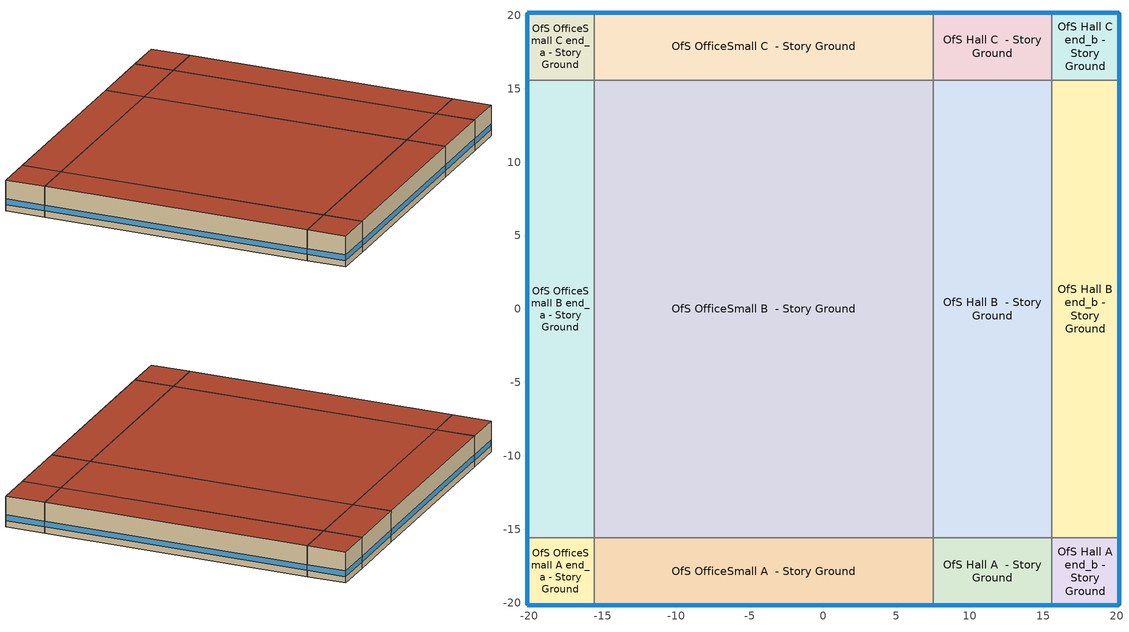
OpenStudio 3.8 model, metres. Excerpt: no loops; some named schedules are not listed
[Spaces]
OfS OfficeSmall A end_a - Story Ground
 floor ground (Foundation F 126 Perim 914 Area 209): -20.16,-20.16 -20.16,-15.59 -15.59,-15.59 -15.59,-20.16 z0
 wall outside: -20.16,-15.59 -20.16,-20.16 -15.59,-20.16 z0:3.66
 wall to OfS OfficeSmall B end_a - Story Ground: -15.59,-15.59 -20.16,-15.59 z0:3.66
 wall to OfS OfficeSmall A  - Story Ground: -15.59,-20.16 -15.59,-15.59 z0:3.66
 window (Window U-1.01 SHGC 0.58): -20.16,-15.61 -20.16,-20.14 / -20.14,-20.16 -15.61,-20.16 z0.76:1.43
 roof outside: -15.59,-20.16 -15.59,-15.59 -20.16,-15.59 -20.16,-20.16 z3.66
OfS OfficeSmall B end_a - Story Ground
 floor ground (Foundation F 126 Perim 3118 Area 14254): -20.16,-15.59 -20.16,15.59 -15.59,15.59 -15.59,-15.59 z0
 wall outside: -20.16,15.59 -20.16,-15.59 z0:3.66
 wall to OfS OfficeSmall C end_a - Story Ground: -15.59,15.59 -20.16,15.59 z0:3.66
 wall to OfS OfficeSmall B  - Story Ground: -15.59,-15.59 -15.59,15.59 z0:3.66
 window (Window U-1.01 SHGC 0.58): -20.16,15.56 -20.16,-15.56 z0.76:1.42
 roof outside: -15.59,-15.59 -15.59,15.59 -20.16,15.59 -20.16,-15.59 z3.66
OfS OfficeSmall C end_a - Story Ground
 floor ground (Foundation F 126 Perim 914 Area 209): -20.16,15.59 -20.16,20.16 -15.59,20.16 -15.59,15.59 z0
 wall outside: -15.59,20.16 -20.16,20.16 -20.16,15.59 z0:3.66
 wall to OfS OfficeSmall C  - Story Ground: -15.59,15.59 -15.59,20.16 z0:3.66
 window (Window U-1.01 SHGC 0.58): -20.16,20.14 -20.16,15.61 / -15.61,20.16 -20.14,20.16 z0.76:1.43
 roof outside: -15.59,15.59 -15.59,20.16 -20.16,20.16 -20.16,15.59 z3.66
OfS OfficeSmall A  - Story Ground
 floor ground (Foundation F 126 Perim 2308 Area 10554): -15.59,-20.16 -15.59,-15.59 7.5,-15.59 7.5,-20.16 z0
 wall outside: -15.59,-20.16 7.5,-20.16 z0:3.66
 wall to OfS OfficeSmall B  - Story Ground: 7.5,-15.59 -15.59,-15.59 z0:3.66
 wall to OfS Hall A  - Story Ground: 7.5,-20.16 7.5,-15.59 z0:3.66
 window (Window U-1.01 SHGC 0.58): -15.56,-20.16 7.47,-20.16 z0.76:1.42
 roof outside: 7.5,-20.16 7.5,-15.59 -15.59,-15.59 -15.59,-20.16 z3.66
OfS OfficeSmall B  - Story Ground
 floor ground (Foundation F 126 Perim 0 Area 71971): -15.59,-15.59 -15.59,15.59 7.5,15.59 7.5,-15.59 z0
 wall to OfS OfficeSmall C  - Story Ground: 7.5,15.59 -15.59,15.59 z0:3.66
 wall to OfS Hall B  - Story Ground: 7.5,-15.59 7.5,15.59 z0:3.66
 roof outside: 7.5,-15.59 7.5,15.59 -15.59,15.59 -15.59,-15.59 z3.66
OfS OfficeSmall C  - Story Ground
 floor ground (Foundation F 126 Perim 2308 Area 10554): -15.59,15.59 -15.59,20.16 7.5,20.16 7.5,15.59 z0
 wall outside: 7.5,20.16 -15.59,20.16 z0:3.66
 wall to OfS Hall C  - Story Ground: 7.5,15.59 7.5,20.16 z0:3.66
 window (Window U-1.01 SHGC 0.58): 7.47,20.16 -15.56,20.16 z0.76:1.42
 roof outside: 7.5,15.59 7.5,20.16 -15.59,20.16 -15.59,15.59 z3.66
OfS Hall A  - Story Ground
 floor ground (Foundation F 126 Perim 809 Area 370): 7.5,-20.16 7.5,-15.59 15.59,-15.59 15.59,-20.16 z0
 wall outside: 7.5,-20.16 15.59,-20.16 z0:3.66
 wall to OfS Hall B  - Story Ground: 15.59,-15.59 7.5,-15.59 z0:3.66
 wall to OfS Hall A end_b - Story Ground: 15.59,-20.16 15.59,-15.59 z0:3.66
 window (Window U-1.01 SHGC 0.58): 7.52,-20.16 15.56,-20.16 z0.76:1.42
 roof outside: 15.59,-20.16 15.59,-15.59 7.5,-15.59 7.5,-20.16 z3.66
OfS Hall B  - Story Ground
 floor ground (Foundation F 126 Perim 0 Area 25231): 7.5,-15.59 7.5,15.59 15.59,15.59 15.59,-15.59 z0
 wall to OfS Hall C  - Story Ground: 15.59,15.59 7.5,15.59 z0:3.66
 wall to OfS Hall B end_b - Story Ground: 15.59,-15.59 15.59,15.59 z0:3.66
 roof outside: 15.59,-15.59 15.59,15.59 7.5,15.59 7.5,-15.59 z3.66
OfS Hall C  - Story Ground
 floor ground (Foundation F 126 Perim 809 Area 370): 7.5,15.59 7.5,20.16 15.59,20.16 15.59,15.59 z0
 wall outside: 15.59,20.16 7.5,20.16 z0:3.66
 wall to OfS Hall C end_b - Story Ground: 15.59,15.59 15.59,20.16 z0:3.66
 window (Window U-1.01 SHGC 0.58): 15.56,20.16 7.52,20.16 z0.76:1.42
 roof outside: 15.59,15.59 15.59,20.16 7.5,20.16 7.5,15.59 z3.66
OfS Hall A end_b - Story Ground
 floor ground (Foundation F 126 Perim 914 Area 209): 15.59,-20.16 15.59,-15.59 20.16,-15.59 20.16,-20.16 z0
 wall outside: 15.59,-20.16 20.16,-20.16 20.16,-15.59 z0:3.66
 wall to OfS Hall B end_b - Story Ground: 20.16,-15.59 15.59,-15.59 z0:3.66
 window (Window U-1.01 SHGC 0.58): 15.61,-20.16 20.14,-20.16 / 20.16,-20.14 20.16,-15.61 z0.76:1.43
 roof outside: 20.16,-20.16 20.16,-15.59 15.59,-15.59 15.59,-20.16 z3.66
OfS Hall B end_b - Story Ground
 floor ground (Foundation F 126 Perim 3118 Area 14254): 15.59,-15.59 15.59,15.59 20.16,15.59 20.16,-15.59 z0
 wall outside: 20.16,-15.59 20.16,15.59 z0:3.66
 wall to OfS Hall C end_b - Story Ground: 20.16,15.59 15.59,15.59 z0:3.66
 window (Window U-1.01 SHGC 0.58): 20.16,-15.56 20.16,15.56 z0.76:1.42
 roof outside: 20.16,-15.59 20.16,15.59 15.59,15.59 15.59,-15.59 z3.66
OfS Hall C end_b - Story Ground
 floor ground (Foundation F 126 Perim 914 Area 209): 15.59,15.59 15.59,20.16 20.16,20.16 20.16,15.59 z0
 wall outside: 20.16,15.59 20.16,20.16 15.59,20.16 z0:3.66
 window (Window U-1.01 SHGC 0.58): 20.14,20.16 15.61,20.16 / 20.16,15.61 20.16,20.14 z0.76:1.43
 roof outside: 20.16,15.59 20.16,20.16 15.59,20.16 15.59,15.59 z3.66
[Site]
Salinas Muni_CA_USA: Latitude {deg}=36.66; Longitude {deg}=-121.61; Time Zone {hr}=-8; Elevation {m}=24; Terrain=City
[Site:WaterMainsTemperature]
Calculation Method=Correlation; Annual Average Outdoor Air Temperature {C}=13.96; Maximum Difference In Monthly Average Outdoor Air Temperatures {deltaC}=5.76
[SizingPeriod:DesignDay] Barometric Pressure {Pa}=101037; Rain Indicator=No; Snow Indicator=No; Day of Month=21; Daylight Saving Time Indicator=No; Humidity Condition Type=Wetbulb; Dry-Bulb Temperature Range Modifier Type=DefaultMultipliers
Name | Maximum Dry-Bulb Temperature {C} | Daily Dry-Bulb Temperature Range {deltaC} | Wind Speed {m/s} | Wind Direction {deg} | Month | Day Type | Wetbulb or DewPoint at Maximum Dry-Bulb {C} | Solar Model Indicator | ASHRAE Clear Sky Optical Depth for Beam Irradiance | ASHRAE Clear Sky Optical Depth for Diffuse Irradiance | Sky Clearness
Salinas Muni Ann Clg .4% Condns DB=>MWB 1 | 28.2 | 8.6 | 4.4 | 310 | 8 | SummerDesignDay | 16.7 | ASHRAETau | 0.341 | 2.486
Salinas Muni Ann Clg .4% Condns WB=>MDB 1 | 25.4 | 8.6 | 4.4 | 310 | 8 | SummerDesignDay | 18.3 | ASHRAETau | 0.341 | 2.486
Salinas Muni Ann Htg 99.6% Condns DB 1 | 1 | 0 | 2.4 | 120 | 12 | WinterDesignDay | 1 | ASHRAEClearSky |  |  | 0
Salinas Muni August .4% Condns DB=>MCWB 1 | 28 | 8.6 | 4.4 | 310 | 8 | SummerDesignDay | 18.2 | ASHRAETau | 0.341 | 2.486
[ClimateZones]
Climate Zone Institution Name 1=CEC; Climate Zone Document Name 1=California Climate Zone Descriptions; Climate Zone Document Year 1=1995; Climate Zone Value 1=3
[Building]
ComStock DEER Pre-1975|OfS: North Axis {deg}=45; Default Construction Set=ComStock DEER Pre-1975 - OfS - CEC T24-CEC3; Default Schedule Set=Building Default Schedule Set; Standards Building Type=OfS
[Site:GroundTemperature:FCfactorMethod]
January Ground Temperature {C}=15.2; February Ground Temperature {C}=11.8; March Ground Temperature {C}=10.2; April Ground Temperature {C}=9.9; May Ground Temperature {C}=11.2; June Ground Temperature {C}=12.3; July Ground Temperature {C}=11.9; August Ground Temperature {C}=15; September Ground Temperature {C}=15.9; October Ground Temperature {C}=17; November Ground Temperature {C}=16.9; December Ground Temperature {C}=17.6
[Construction:FfactorGroundFloor] F-Factor {W/m-K}=1.26344
Name | Area {m2} | PerimeterExposed {m}
Foundation F 126 Perim 914 Area 209 | 20.9032 | 9.144
Foundation F 126 Perim 3118 Area 14254 | 142.542 | 31.1772
Foundation F 126 Perim 2308 Area 10554 | 105.542 | 23.0843
Foundation F 126 Perim 0 Area 71971 | 719.706 | 0
Foundation F 126 Perim 809 Area 370 | 37.0008 | 8.0929
Foundation F 126 Perim 0 Area 25231 | 252.315 | 0
[DefaultConstructionSet]
ComStock DEER Pre-1975 - OfS - CEC T24-CEC3: Default Exterior Surface Constructions=Default Surface Constructions 1; Default Interior Surface Constructions=Default Surface Constructions 2; Default Ground Contact Surface Constructions=Default Surface Constructions 3; Default Exterior SubSurface Constructions=Default Sub Surface Constructions 1; Default Interior SubSurface Constructions=Default Sub Surface Constructions 2; Interior Partition Construction=Typical Interior Partition
[DefaultSurfaceConstructions]
Name | Floor Construction | Wall Construction | Roof Ceiling Construction
Default Surface Constructions 1 | DEER Uncarpeted 6in Slab Floor | DEER Insulated Wood Framed Exterior Wall R-8.03 | DEER Wood Framed Roof R-14.18
Default Surface Constructions 2 | DEER Carpeted 4in Slab Floor | Typical Interior Wall | DEER Carpeted 4in Slab Floor
Default Surface Constructions 3 | DEER Carpeted 6in Slab Floor | Typical Uninsulated Basement Mass Wall
[Construction]
DEER Uncarpeted 6in Slab Floor: Typical Insulation R-6.53, 6 in. Normalweight Concrete Floor
DEER Insulated Wood Framed Exterior Wall R-8.03: 25mm Stucco, 5/8 in. Gypsum Board, Typical Insulation R-6.53, 5/8 in. Gypsum Board
DEER Wood Framed Roof R-14.18: Roof Membrane, Typical Insulation R-13.68, Metal Roof Surface
DEER Carpeted 4in Slab Floor: Typical Insulation, 4 in. Normalweight Concrete Floor, Typical Carpet Pad
Typical Interior Wall: G01 13mm gypsum board, G01 13mm gypsum board
DEER Carpeted 6in Slab Floor: 6 in. Normalweight Concrete Floor, Typical Carpet Pad
Typical Uninsulated Basement Mass Wall: 8 in. Concrete Block Basement Wall
DEER Metal Framed Window U-1.23 SHGC 0.82: Simple Glazing U-1.23 SHGC 0.82
DEER Metal Framed Window U-1.23 SHGC 0.82 1: Simple Glazing U-1.23 SHGC 0.82 1
Typical Uninsulated Swinging Door: Typical Insulation
U 0.98 SHGC 0.68 Sgl Ref-B-H Clr 6mm: REF B CLEAR HI 6MM
Typical Insulated Metal Door: F08 Metal surface, Typical Insulation
DEER Skylight U-1.31 SHGC 0.61: Simple Glazing U-1.23 SHGC 0.61
Typical Interior Window: Clear 3mm
Typical Interior Door; Typical Interior Partition: G05 25mm wood
InteriorFurnishings 1: Std Wood 6inch 1
Window U-1.01 SHGC 0.58: Simple Glazing Single - No LowE - Tinted/Reflective - Aluminum
[Material:NoMass] Roughness=Smooth; Thermal Absorptance=0.9; Solar Absorptance=0.7
Name | Thermal Resistance {m2-K/W} | Visible Absorptance
Typical Insulation R-6.53 | 1.14944 | 0.7
Typical Insulation R-13.68 | 2.40869 | 0.7
Typical Insulation | 0.0282222 | 0.7
Typical Carpet Pad | 0.21648 | 0.8
[Material] Thermal Absorptance=0.9
Name | Roughness | Thickness {m} | Conductivity {W/m-K} | Density {kg/m3} | Specific Heat {J/kg-K} | Solar Absorptance | Visible Absorptance
6 in. Normalweight Concrete Floor | MediumRough | 0.1524 | 2.31 | 2322 | 832 | 0.7 | 0.7
25mm Stucco | Smooth | 0.0254 | 0.72 | 1856 | 840 | 0.7 | 0.7
5/8 in. Gypsum Board | MediumSmooth | 0.0159 | 0.16 | 800 | 1090 | 0.7 | 0.7
Roof Membrane | VeryRough | 0.0095 | 0.16 | 1121.29 | 1460 | 0.7 | 0.7
Metal Roof Surface; F08 Metal surface | Smooth | 0.0008 | 45.28 | 7824 | 500 | 0.7 | 0.7
4 in. Normalweight Concrete Floor | MediumRough | 0.1016 | 2.31 | 2322 | 832 | 0.7 | 0.7
G01 13mm gypsum board | Smooth | 0.0127 | 0.160031 | 800.001 | 1090.73 | 0.7 | 0.5
8 in. Concrete Block Basement Wall | MediumRough | 0.2032 | 1.326 | 1842 | 912 | 0.7 | 0.7
G05 25mm wood | MediumSmooth | 0.0254 | 0.15 | 608 | 1630 | 0.5 | 0.5
Std Wood 6inch 1 | MediumSmooth | 0.15 | 0.12 | 540 | 1210 | 0.7 | 0.7
[DefaultSubSurfaceConstructions]
Name | Fixed Window Construction | Operable Window Construction | Door Construction | Glass Door Construction | Overhead Door Construction | Skylight Construction | Tubular Daylight Dome Construction | Tubular Daylight Diffuser Construction
Default Sub Surface Constructions 1 | DEER Metal Framed Window U-1.23 SHGC 0.82 | DEER Metal Framed Window U-1.23 SHGC 0.82 1 | Typical Uninsulated Swinging Door | U 0.98 SHGC 0.68 Sgl Ref-B-H Clr 6mm | Typical Insulated Metal Door | DEER Skylight U-1.31 SHGC 0.61 | Typical Interior Window | Typical Interior Window
Default Sub Surface Constructions 2 | Typical Interior Window | Typical Interior Window | Typical Interior Door
[WindowMaterial:SimpleGlazingSystem]
Name | U-Factor {W/m2-K} | Solar Heat Gain Coefficient | Visible Transmittance
Simple Glazing U-1.23 SHGC 0.82; Simple Glazing U-1.23 SHGC 0.82 1 | 7 | 0.82 | 0.25
Simple Glazing U-1.23 SHGC 0.61 | 7 | 0.61 | 0.25
Simple Glazing Single - No LowE - Tinted/Reflective - Aluminum | 5.73505 | 0.579 | 0.455
[WindowMaterial:Glazing] Optical Data Type=SpectralAverage; Infrared Transmittance at Normal Incidence=0; Front Side Infrared Hemispherical Emissivity=0.84; Conductivity {W/m-K}=0.9; Dirt Correction Factor for Solar and Visible Transmittance=1; Solar Diffusing=No
Name | Thickness {m} | Solar Transmittance at Normal Incidence | Front Side Solar Reflectance at Normal Incidence | Back Side Solar Reflectance at Normal Incidence | Visible Transmittance at Normal Incidence | Front Side Visible Reflectance at Normal Incidence | Back Side Visible Reflectance at Normal Incidence | Back Side Infrared Hemispherical Emissivity
REF B CLEAR HI 6MM | 0.006 | 0.24 | 0.16 | 0.32 | 0.3 | 0.16 | 0.29 | 0.6
Clear 3mm | 0.003 | 0.837 | 0.075 | 0.075 | 0.898 | 0.081 | 0.081 | 0.84
[WindowMaterial:Blind]
Window Material Blind 1: Slat Width {m}=0.025; Slat Separation {m}=0.01875; Front Side Slat Beam Solar Reflectance=0.5; Back Side Slat Beam Solar Reflectance=0.5; Front Side Slat Diffuse Solar Reflectance=0.5; Back Side Slat Diffuse Solar Reflectance=0.5; Slat Beam Visible Transmittance=0
[SpaceType] Standards Building Type=OfS
Name | Default Schedule Set | Design Specification Outdoor Air Object | Standards Space Type
OfS Hall - ComStock DEER Pre-1975 | OfS Hall Schedule Set | OfS Hall Ventilation | Hall
OfS OfficeSmall - ComStock DEER Pre-1975 | OfS OfficeSmall Schedule Set | OfS OfficeSmall Ventilation | OfficeSmall
[BuildingStory]
Story Ground: Nominal Z Coordinate {m}=0; Nominal Floor to Floor Height {m}=3.6576
[Space] Building Story=Story Ground
Name | Space Type | Thermal Zone
OfS OfficeSmall A end_a - Story Ground | OfS OfficeSmall - ComStock DEER Pre-1975 | Zone OfS OfficeSmall A end_a - Story Ground
OfS OfficeSmall B end_a - Story Ground | OfS OfficeSmall - ComStock DEER Pre-1975 | Zone OfS OfficeSmall B end_a - Story Ground
OfS OfficeSmall C end_a - Story Ground | OfS OfficeSmall - ComStock DEER Pre-1975 | Zone OfS OfficeSmall C end_a - Story Ground
OfS OfficeSmall A  - Story Ground | OfS OfficeSmall - ComStock DEER Pre-1975 | Zone OfS OfficeSmall A  - Story Ground
OfS OfficeSmall B  - Story Ground | OfS OfficeSmall - ComStock DEER Pre-1975 | Zone OfS OfficeSmall B  - Story Ground
OfS OfficeSmall C  - Story Ground | OfS OfficeSmall - ComStock DEER Pre-1975 | Zone OfS OfficeSmall C  - Story Ground
OfS Hall A  - Story Ground | OfS Hall - ComStock DEER Pre-1975 | Zone OfS Hall A  - Story Ground
OfS Hall B  - Story Ground | OfS Hall - ComStock DEER Pre-1975 | Zone OfS Hall B  - Story Ground
OfS Hall C  - Story Ground | OfS Hall - ComStock DEER Pre-1975 | Zone OfS Hall C  - Story Ground
OfS Hall A end_b - Story Ground | OfS Hall - ComStock DEER Pre-1975 | Zone OfS Hall A end_b - Story Ground
OfS Hall B end_b - Story Ground | OfS Hall - ComStock DEER Pre-1975 | Zone OfS Hall B end_b - Story Ground
OfS Hall C end_b - Story Ground | OfS Hall - ComStock DEER Pre-1975 | Zone OfS Hall C end_b - Story Ground
[ThermalZone] Multiplier=10; Use Ideal Air Loads=No
Name | Thermostat
Zone OfS OfficeSmall A end_a - Story Ground | OfS OfficeSmall - ComStock DEER Pre-1975 Thermostat 1
Zone OfS OfficeSmall B end_a - Story Ground | OfS OfficeSmall - ComStock DEER Pre-1975 Thermostat 3
Zone OfS OfficeSmall C end_a - Story Ground | OfS OfficeSmall - ComStock DEER Pre-1975 Thermostat 5
Zone OfS OfficeSmall A  - Story Ground | OfS OfficeSmall - ComStock DEER Pre-1975 Thermostat
Zone OfS OfficeSmall B  - Story Ground | OfS OfficeSmall - ComStock DEER Pre-1975 Thermostat 2
Zone OfS OfficeSmall C  - Story Ground | OfS OfficeSmall - ComStock DEER Pre-1975 Thermostat 4
Zone OfS Hall A  - Story Ground | OfS Hall - ComStock DEER Pre-1975 Thermostat
Zone OfS Hall B  - Story Ground | OfS Hall - ComStock DEER Pre-1975 Thermostat 2
Zone OfS Hall C  - Story Ground | OfS Hall - ComStock DEER Pre-1975 Thermostat 4
Zone OfS Hall A end_b - Story Ground | OfS Hall - ComStock DEER Pre-1975 Thermostat 1
Zone OfS Hall B end_b - Story Ground | OfS Hall - ComStock DEER Pre-1975 Thermostat 3
Zone OfS Hall C end_b - Story Ground | OfS Hall - ComStock DEER Pre-1975 Thermostat 5
[People:Definition] Number of People Calculation Method=People/Area; Fraction Radiant=0.3
Name | People per Space Floor Area {person/m2}
OfS Hall People Definition | 0.0721182
OfS OfficeSmall People Definition | 0.0473612
[People] Work Efficiency Schedule=Work Efficiency Schedule; Clothing Insulation Schedule=Clothing Schedule; Air Velocity Schedule=Air Velocity Schedule; Multiplier=1
Name | People Definition | Space or SpaceType
OfS Hall People | OfS Hall People Definition | OfS Hall - ComStock DEER Pre-1975
OfS OfficeSmall People | OfS OfficeSmall People Definition | OfS OfficeSmall - ComStock DEER Pre-1975
[Lights:Definition] Design Level Calculation Method=Watts/Area; Fraction Radiant=0.365; Fraction Visible=0.2; Return Air Fraction=0
Name | Watts per Space Floor Area {W/m2}
OfS OfficeSmall - ComStock DEER Pre-1975 General Lights Definition | 6.10233
OfS Hall - ComStock DEER Pre-1975 General Lights Definition | 2.66834
[ElectricEquipment:Definition] Design Level Calculation Method=Watts/Area; Fraction Latent=0; Fraction Radiant=0.5; Fraction Lost=0
Name | Watts per Space Floor Area {W/m2}
OfS Hall Elec Equip Definition | 2.15278
OfS OfficeSmall Elec Equip Definition | 9.68752
[ElectricEquipment] Schedule=D_OfS_All_Misc_Yr BPR Adjusted
Name | Electric Equipment Definition | Space or SpaceType
OfS Hall Elec Equip | OfS Hall Elec Equip Definition | OfS Hall - ComStock DEER Pre-1975
OfS OfficeSmall Elec Equip | OfS OfficeSmall Elec Equip Definition | OfS OfficeSmall - ComStock DEER Pre-1975
[DesignSpecification:OutdoorAir] Outdoor Air Method=Maximum; Outdoor Air Flow per Person {m3/s-person}=0.00707921; Outdoor Air Flow per Floor Area {m3/s-m2}=0.000762
OfS Hall Ventilation; OfS OfficeSmall Ventilation
[DefaultScheduleSet]
Name | Number of People Schedule | People Activity Level Schedule | Lighting Schedule | Electric Equipment Schedule | Infiltration Schedule | Hours of Operation Schedule
OfS Hall Schedule Set | D_OfS_All_Occup_Yr | DEER Activity 147W/person | D17_OfS_Hall_LF_Yr | D_OfS_All_Misc_Yr | D_OfS_All_C_Inf_Yr
OfS OfficeSmall Schedule Set | D_OfS_All_Occup_Yr | DEER Activity 132W/person | D17_OfS_OffSm_LF_Yr | D_OfS_All_Misc_Yr | D_OfS_All_C_Inf_Yr
Building Default Schedule Set |  |  |  |  |  | Building Hours of Operation NonResidential
[Exterior:Lights:Definition]
Name | Design Level {W}
Parking Areas and Drives Def (W/ft^2) | 0.0364913
Building Facades Def (W/ft^2) | 0.2
Main Entries Def (W/ft) | 30
Other Doors Def (W/ft) | 20
[Exterior:Lights] Schedule=Always On Discrete; Control Option=AstronomicalClock
Name | Exterior Lights Definition | Multiplier
Parking Areas and Drives | Parking Areas and Drives Def (W/ft^2) | 28350
Building Facades | Building Facades Def (W/ft^2) | 6349.8
Main Entries | Main Entries Def (W/ft) | 28
Other Doors | Other Doors Def (W/ft) | 14
[ThermostatSetpoint:DualSetpoint] Heating Setpoint Temperature Schedule=D_OfS_All_HTemp_Yr; Cooling Setpoint Temperature Schedule=D_OfS_All_CTemp_Yr
OfS Hall - ComStock DEER Pre-1975 Thermostat; OfS Hall - ComStock DEER Pre-1975 Thermostat 1; OfS Hall - ComStock DEER Pre-1975 Thermostat 2; OfS Hall - ComStock DEER Pre-1975 Thermostat 3; OfS Hall - ComStock DEER Pre-1975 Thermostat 4; OfS Hall - ComStock DEER Pre-1975 Thermostat 5; OfS OfficeSmall - ComStock DEER Pre-1975 Thermostat; OfS OfficeSmall - ComStock DEER Pre-1975 Thermostat 1; OfS OfficeSmall - ComStock DEER Pre-1975 Thermostat 2; OfS OfficeSmall - ComStock DEER Pre-1975 Thermostat 3; OfS OfficeSmall - ComStock DEER Pre-1975 Thermostat 4; OfS OfficeSmall - ComStock DEER Pre-1975 Thermostat 5
[InternalMass:Definition]
Internal Mass Definition 2: Construction=InteriorFurnishings 1; Design Level Calculation Method=SurfaceArea/Area; Surface Area per Space Floor Area=2
[InternalMass] Internal Mass Definition=Internal Mass Definition 2; Multiplier=1
Name | Space or SpaceType
OfS Hall C end_b - Story Ground Mass | OfS Hall C end_b - Story Ground
OfS Hall B end_b - Story Ground Mass | OfS Hall B end_b - Story Ground
OfS OfficeSmall C  - Story Ground Mass | OfS OfficeSmall C  - Story Ground
OfS OfficeSmall B  - Story Ground Mass | OfS OfficeSmall B  - Story Ground
OfS Hall A  - Story Ground Mass | OfS Hall A  - Story Ground
OfS OfficeSmall A  - Story Ground Mass | OfS OfficeSmall A  - Story Ground
OfS OfficeSmall C end_a - Story Ground Mass | OfS OfficeSmall C end_a - Story Ground
OfS OfficeSmall B end_a - Story Ground Mass | OfS OfficeSmall B end_a - Story Ground
OfS Hall A end_b - Story Ground Mass | OfS Hall A end_b - Story Ground
OfS Hall C  - Story Ground Mass | OfS Hall C  - Story Ground
OfS Hall B  - Story Ground Mass | OfS Hall B  - Story Ground
OfS OfficeSmall A end_a - Story Ground Mass | OfS OfficeSmall A end_a - Story Ground
[ShadingControl]
Shading Control 1: Shading Type=InteriorBlind; Shading Device Material=Window Material Blind 1; Shading Control Type=AlwaysOn; Shading Control Is Scheduled=No; Multiple Surface Control Type=Sequential; Sub Surface Name 1=Sub Surface 6; Sub Surface Name 2=Sub Surface 2; Sub Surface Name 3=Sub Surface 4
[Lights] Fraction Replaceable=1
Name | Lights Definition | Space or SpaceType | Schedule
OfS OfficeSmall - ComStock DEER Pre-1975 General Lighting | OfS OfficeSmall - ComStock DEER Pre-1975 General Lights Definition | OfS OfficeSmall - ComStock DEER Pre-1975 | D17_OfS_OffSm_LF_Yr BPR Adjusted
OfS Hall - ComStock DEER Pre-1975 General Lighting | OfS Hall - ComStock DEER Pre-1975 General Lights Definition | OfS Hall - ComStock DEER Pre-1975 | D17_OfS_Hall_LF_Yr BPR Adjusted
[SpaceInfiltration:DesignFlowRate] Design Flow Rate Calculation Method=Flow/ExteriorArea; Flow per Exterior Surface Area {m3/s-m2}=0.00103321; Velocity Term Coefficient=0
Name | Space or SpaceType | Schedule | Constant Term Coefficient | Temperature Term Coefficient | Velocity Squared Term Coefficient
OfS Hall C end_b - Story Ground HVAC On Infiltration | OfS Hall C end_b - Story Ground | Infiltration HVAC On Schedule | 0.0209 | 0.0064 | 0.1297
OfS Hall C end_b - Story Ground HVAC Off Infiltration | OfS Hall C end_b - Story Ground | Infiltration HVAC Off Schedule | 0 | 0.0179 | 0.1473
OfS Hall B end_b - Story Ground HVAC On Infiltration | OfS Hall B end_b - Story Ground | Infiltration HVAC On Schedule | 0.0209 | 0.0064 | 0.1297
OfS Hall B end_b - Story Ground HVAC Off Infiltration | OfS Hall B end_b - Story Ground | Infiltration HVAC Off Schedule | 0 | 0.0179 | 0.1473
OfS OfficeSmall C  - Story Ground HVAC On Infiltration | OfS OfficeSmall C  - Story Ground | Infiltration HVAC On Schedule | 0.0209 | 0.0064 | 0.1297
OfS OfficeSmall C  - Story Ground HVAC Off Infiltration | OfS OfficeSmall C  - Story Ground | Infiltration HVAC Off Schedule | 0 | 0.0179 | 0.1473
OfS OfficeSmall B  - Story Ground HVAC On Infiltration | OfS OfficeSmall B  - Story Ground | Infiltration HVAC On Schedule | 0.0209 | 0.0064 | 0.1297
OfS OfficeSmall B  - Story Ground HVAC Off Infiltration | OfS OfficeSmall B  - Story Ground | Infiltration HVAC Off Schedule | 0 | 0.0179 | 0.1473
OfS Hall A  - Story Ground HVAC On Infiltration | OfS Hall A  - Story Ground | Infiltration HVAC On Schedule | 0.0209 | 0.0064 | 0.1297
OfS Hall A  - Story Ground HVAC Off Infiltration | OfS Hall A  - Story Ground | Infiltration HVAC Off Schedule | 0 | 0.0179 | 0.1473
OfS OfficeSmall A  - Story Ground HVAC On Infiltration | OfS OfficeSmall A  - Story Ground | Infiltration HVAC On Schedule | 0.0209 | 0.0064 | 0.1297
OfS OfficeSmall A  - Story Ground HVAC Off Infiltration | OfS OfficeSmall A  - Story Ground | Infiltration HVAC Off Schedule | 0 | 0.0179 | 0.1473
OfS OfficeSmall C end_a - Story Ground HVAC On Infiltration | OfS OfficeSmall C end_a - Story Ground | Infiltration HVAC On Schedule | 0.0209 | 0.0064 | 0.1297
OfS OfficeSmall C end_a - Story Ground HVAC Off Infiltration | OfS OfficeSmall C end_a - Story Ground | Infiltration HVAC Off Schedule | 0 | 0.0179 | 0.1473
OfS OfficeSmall B end_a - Story Ground HVAC On Infiltration | OfS OfficeSmall B end_a - Story Ground | Infiltration HVAC On Schedule | 0.0209 | 0.0064 | 0.1297
OfS OfficeSmall B end_a - Story Ground HVAC Off Infiltration | OfS OfficeSmall B end_a - Story Ground | Infiltration HVAC Off Schedule | 0 | 0.0179 | 0.1473
OfS Hall A end_b - Story Ground HVAC On Infiltration | OfS Hall A end_b - Story Ground | Infiltration HVAC On Schedule | 0.0209 | 0.0064 | 0.1297
OfS Hall A end_b - Story Ground HVAC Off Infiltration | OfS Hall A end_b - Story Ground | Infiltration HVAC Off Schedule | 0 | 0.0179 | 0.1473
OfS Hall C  - Story Ground HVAC On Infiltration | OfS Hall C  - Story Ground | Infiltration HVAC On Schedule | 0.0209 | 0.0064 | 0.1297
OfS Hall C  - Story Ground HVAC Off Infiltration | OfS Hall C  - Story Ground | Infiltration HVAC Off Schedule | 0 | 0.0179 | 0.1473
OfS Hall B  - Story Ground HVAC On Infiltration | OfS Hall B  - Story Ground | Infiltration HVAC On Schedule | 0.0209 | 0.0064 | 0.1297
OfS Hall B  - Story Ground HVAC Off Infiltration | OfS Hall B  - Story Ground | Infiltration HVAC Off Schedule | 0 | 0.0179 | 0.1473
OfS OfficeSmall A end_a - Story Ground HVAC On Infiltration | OfS OfficeSmall A end_a - Story Ground | Infiltration HVAC On Schedule | 0.0209 | 0.0064 | 0.1297
OfS OfficeSmall A end_a - Story Ground HVAC Off Infiltration | OfS OfficeSmall A end_a - Story Ground | Infiltration HVAC Off Schedule | 0 | 0.0179 | 0.1473
[Schedule:Ruleset]
Name | Default Day Schedule | Summer Design Day Schedule | Winter Design Day Schedule
Clothing Schedule | Clothing Schedule Default Winter Clothes
Air Velocity Schedule | Air Velocity Schedule Default
Work Efficiency Schedule | Work Efficiency Schedule Default
D_OfS_All_Occup_Yr | D_OfS_All_Occup_Yr Default | D_OfS_All_Occup_Yr Summer Design Day | D_OfS_All_Occup_Yr Winter Design Day
DEER Activity 147W/person | DEER Activity 147W/person Default | DEER Activity 147W/person Summer Design Day | DEER Activity 147W/person Winter Design Day
D17_OfS_Hall_LF_Yr | D17_OfS_Hall_LF_Yr Default | D17_OfS_Hall_LF_Yr Summer Design Day | D17_OfS_Hall_LF_Yr Winter Design Day
D_OfS_All_Misc_Yr | D_OfS_All_Misc_Yr Default | D_OfS_All_Misc_Yr Summer Design Day | D_OfS_All_Misc_Yr Winter Design Day
D_OfS_All_C_Inf_Yr | D_OfS_All_C_Inf_Yr Default | D_OfS_All_C_Inf_Yr Summer Design Day | D_OfS_All_C_Inf_Yr Winter Design Day
DEER Activity 132W/person | DEER Activity 132W/person Default | DEER Activity 132W/person Summer Design Day | DEER Activity 132W/person Winter Design Day
D17_OfS_OffSm_LF_Yr | D17_OfS_OffSm_LF_Yr Default | D17_OfS_OffSm_LF_Yr Summer Design Day | D17_OfS_OffSm_LF_Yr Winter Design Day
D_OfS_All_HTemp_Yr | D_OfS_All_HTemp_Yr Default | Schedule Day 5 | Schedule Day 6
D_OfS_All_CTemp_Yr | D_OfS_All_CTemp_Yr Default | Schedule Day 2 | Schedule Day 3
Building Hours of Operation NonResidential | Building Hours of Operation NonResidential Default | Building Hours of Operation NonResidential Summer Design Day | Building Hours of Operation NonResidential Winter Design Day
D17_OfS_OffSm_LF_Yr BPR Adjusted | D17_OfS_OffSm_LF_Yr Default 1 | D17_OfS_OffSm_LF_Yr Summer Design Day 1 | D17_OfS_OffSm_LF_Yr Winter Design Day 1
D17_OfS_Hall_LF_Yr BPR Adjusted | D17_OfS_Hall_LF_Yr Default 1 | D17_OfS_Hall_LF_Yr Summer Design Day 1 | D17_OfS_Hall_LF_Yr Winter Design Day 1
D_OfS_All_Misc_Yr BPR Adjusted | D_OfS_All_Misc_Yr Default 1 | D_OfS_All_Misc_Yr Summer Design Day 1 | D_OfS_All_Misc_Yr Winter Design Day 1
Infiltration HVAC On Schedule | Building Hours of Operation NonResidential Default 1 | Building Hours of Operation NonResidential Summer Design Day 1 | Building Hours of Operation NonResidential Winter Design Day 1
Infiltration HVAC Off Schedule | Infiltration HVAC Off Schedule Default Day Schedule | Infiltration HVAC Off Schedule Summer Design Day Schedule 1 | Infiltration HVAC Off Schedule Winter Design Day Schedule 1
[Schedule:Day]
Clothing Schedule Default Winter Clothes; D_OfS_All_Occup_Yr Summer Design Day; D_OfS_All_Misc_Yr Summer Design Day; D17_OfS_OffSm_LF_Yr Summer Design Day; Building Hours of Operation NonResidential Winter Design Day; Building Hours of Operation NonResidential Summer Design Day; D17_OfS_OffSm_LF_Yr Summer Design Day 1; D_OfS_All_Misc_Yr Summer Design Day 1; Building Hours of Operation NonResidential Summer Design Day 1; Building Hours of Operation NonResidential Winter Design Day 1: 24, 0, 1
Air Velocity Schedule Default: 24, 0, 0.2
Work Efficiency Schedule Default; D_OfS_All_Occup_Yr Winter Design Day; D_OfS_All_Misc_Yr Winter Design Day; D17_OfS_OffSm_LF_Yr Winter Design Day; D17_OfS_OffSm_LF_Yr Winter Design Day 1; D_OfS_All_Misc_Yr Winter Design Day 1; Infiltration HVAC Off Schedule Summer Design Day Schedule 1; Infiltration HVAC Off Schedule Winter Design Day Schedule 1: 24, 0, 0
D_OfS_All_Occup_Yr Default: Average, 7, 15, 0, 7, 30, 0.075, 7, 45, 0.15, 8, 0, 0.225, 8, 15, 0.3, 8, 30, 0.475, 8, 45, 0.65, 9, 0, 0.825, 9, 15, 1, 10, 22, 1, 10, 37, 0.95, 10, 52, 0.9, 11, 7, 0.85, 11, 22, 0.8, 11, 37, 0.7, 11, 52, 0.6, 12, 7, 0.5, 12, 22, 0.4, 12, 37, 0.5, 12, 52, 0.6, 13, 7, 0.7, 13, 22, 0.8, 13, 37, 0.85, 13, 52, 0.9, 14, 7, 0.95, 14, 22, 1, 15, 30, 1, 15, 45, 0.775, 16, 0, 0.55, 16, 15, 0.325, 16, 30, 0.1, 16, 45, 0.075, 17, 0, 0.05, 17, 15, 0.025, 17, 30, 0, 24, 0, 0
D_OfS_All_Misc_Yr Default: Average, 7, 15, 0.4, 7, 30, 0.425, 7, 45, 0.45, 8, 0, 0.475, 8, 15, 0.5, 8, 30, 0.575, 8, 45, 0.65, 9, 0, 0.725, 9, 15, 0.8, 9, 30, 0.81875, 9, 45, 0.8375, 10, 0, 0.85625, 10, 15, 0.875, 10, 22, 0.9, 10, 37, 0.90625, 10, 52, 0.9125, 11, 7, 0.91875, 11, 22, 0.925, 11, 37, 0.91875, 11, 52, 0.9125, 12, 7, 0.90625, 12, 22, 0.9, 13, 22, 0.9, 13, 37, 0.89375, 13, 52, 0.8875, 14, 7, 0.88125, 14, 22, 0.875, 14, 30, 0.85, 14, 45, 0.8375, 15, 0, 0.825, 15, 15, 0.8125, 15, 30, 0.8, 15, 45, 0.75, 16, 0, 0.7, 16, 15, 0.65, 16, 30, 0.6, 16, 45, 0.575, 17, 0, 0.55, 17, 15, 0.525, 17, 30, 0.5, 17, 45, 0.4875, 18, 0, 0.475, 18, 15, 0.4625, 18, 30, 0.45, 19, 30, 0.45, 19, 45, 0.44375, 20, 0, 0.4375, 20, 15, 0.43125, 20, 30, 0.425, 20, 45, 0.41875, 21, 0, 0.4125, 21, 15, 0.40625, 21, 30, 0.4, 24, 0, 0.4
D_OfS_All_C_Inf_Yr Default; D_OfS_All_C_Inf_Yr Summer Design Day; D_OfS_All_C_Inf_Yr Winter Design Day: 7, 0, 1, 18, 0, 0.5, 24, 0, 1
DEER Activity 132W/person Default: Average, 24, 0, 132
DEER Activity 132W/person Winter Design Day; DEER Activity 132W/person Summer Design Day: 24, 0, 132
D17_OfS_OffSm_LF_Yr Default: Average, 4, 15, 0.2, 4, 30, 0.205, 4, 45, 0.21, 5, 0, 0.215, 5, 15, 0.22, 5, 30, 0.24, 5, 45, 0.26, 6, 0, 0.28, 6, 15, 0.3, 6, 30, 0.33, 6, 45, 0.36, 7, 0, 0.39, 7, 15, 0.42, 7, 30, 0.4525, 7, 45, 0.485, 8, 0, 0.5175, 8, 15, 0.55, 8, 30, 0.5875, 8, 45, 0.625, 9, 0, 0.6625, 9, 15, 0.7, 9, 30, 0.71, 9, 45, 0.72, 10, 0, 0.73, 10, 15, 0.74, 14, 22, 0.74, 14, 30, 0.7, 14, 45, 0.685, 15, 0, 0.67, 15, 15, 0.655, 15, 30, 0.64, 15, 45, 0.605, 16, 0, 0.57, 16, 15, 0.535, 16, 30, 0.5, 16, 45, 0.48, 17, 0, 0.46, 17, 15, 0.44, 17, 30, 0.42, 17, 45, 0.39, 18, 0, 0.36, 18, 15, 0.33, 18, 30, 0.3, 18, 45, 0.2875, 19, 0, 0.275, 19, 15, 0.2625, 19, 30, 0.25, 19, 45, 0.2425, 20, 0, 0.235, 20, 15, 0.2275, 20, 30, 0.22, 20, 45, 0.215, 21, 0, 0.21, 21, 15, 0.205, 21, 30, 0.2, 24, 0, 0.2
D_OfS_All_HTemp_Yr Default: Average, 0, 45, 18.8889, 24, 0, 18.8889
D_OfS_All_CTemp_Yr Default: Average, 0, 45, 23.3333, 24, 0, 23.3333
Building Hours of Operation NonResidential Default; Building Hours of Operation NonResidential Default 1: 7, 45, 0, 16, 0, 1, 24, 0, 0
D17_OfS_OffSm_LF_Yr Default 1: No, 4, 15, 0, 4, 30, 0.00685185, 4, 45, 0.0137037, 5, 0, 0.0205556, 5, 15, 0.0274074, 5, 30, 0.0548148, 5, 45, 0.0822222, 6, 0, 0.10963, 6, 15, 0.137037, 6, 30, 0.178148, 6, 45, 0.219259, 7, 0, 0.26037, 7, 15, 0.301481, 7, 30, 0.346019, 7, 45, 0.390556, 8, 0, 0.435093, 8, 15, 0.47963, 8, 30, 0.531019, 8, 45, 0.582407, 9, 0, 0.633796, 9, 15, 0.685185, 9, 30, 0.698889, 9, 45, 0.712593, 10, 0, 0.726296, 10, 15, 0.74, 14, 22, 0.74, 14, 30, 0.685185, 14, 45, 0.66463, 15, 0, 0.644074, 15, 15, 0.623519, 15, 30, 0.602963, 15, 45, 0.555, 16, 0, 0.507037, 16, 15, 0.459074, 16, 30, 0.411111, 16, 45, 0.383704, 17, 0, 0.356296, 17, 15, 0.328889, 17, 30, 0.301481, 17, 45, 0.26037, 18, 0, 0.219259, 18, 15, 0.178148, 18, 30, 0.137037, 18, 45, 0.119907, 19, 0, 0.102778, 19, 15, 0.0856481, 19, 30, 0.0685185, 19, 45, 0.0582407, 20, 0, 0.047963, 20, 15, 0.0376852, 20, 30, 0.0274074, 20, 45, 0.0205556, 21, 0, 0.0137037, 21, 15, 0.00685185, 21, 30, 0, 24, 0, 0
D_OfS_All_Misc_Yr Default 1: No, 7, 15, 0.0925, 7, 30, 0.132143, 7, 45, 0.171786, 8, 0, 0.211429, 8, 15, 0.251071, 8, 30, 0.37, 8, 45, 0.488929, 9, 0, 0.607857, 9, 15, 0.726786, 9, 30, 0.756518, 9, 45, 0.78625, 10, 0, 0.815982, 10, 15, 0.845714, 10, 22, 0.885357, 10, 37, 0.895268, 10, 52, 0.905179, 11, 7, 0.915089, 11, 22, 0.925, 11, 37, 0.915089, 11, 52, 0.905179, 12, 7, 0.895268, 12, 22, 0.885357, 13, 22, 0.885357, 13, 37, 0.875446, 13, 52, 0.865536, 14, 7, 0.855625, 14, 22, 0.845714, 14, 30, 0.806071, 14, 45, 0.78625, 15, 0, 0.766429, 15, 15, 0.746607, 15, 30, 0.726786, 15, 45, 0.6475, 16, 0, 0.568214, 16, 15, 0.488929, 16, 30, 0.409643, 16, 45, 0.37, 17, 0, 0.330357, 17, 15, 0.290714, 17, 30, 0.251071, 17, 45, 0.23125, 18, 0, 0.211429, 18, 15, 0.191607, 18, 30, 0.171786, 19, 30, 0.171786, 19, 45, 0.161875, 20, 0, 0.151964, 20, 15, 0.142054, 20, 30, 0.132143, 20, 45, 0.122232, 21, 0, 0.112321, 21, 15, 0.102411, 21, 30, 0.0925, 24, 0, 0.0925
Infiltration HVAC Off Schedule Default Day Schedule: 7, 45, 1, 16, 0, 0, 24, 0, 1
Schedule Day 2; Schedule Day 3: 24, 0, 23.3333
Schedule Day 5; Schedule Day 6: 24, 0, 18.8889
[Schedule:Rule]
Schedule Rule 1: Schedule Ruleset=Clothing Schedule; Rule Order=0; Day Schedule=Clothing Schedule Summer Clothes; Date Specification Type=DateRange; Start Month=5; Start Day=1; End Month=9; End Day=30
Schedule Rule 3: Schedule Ruleset=D_OfS_All_Occup_Yr; Rule Order=1; Day Schedule=D_OfS_All_Occup_Yr Sat Day; Date Specification Type=DateRange; Start Month=1; Start Day=1; End Month=12; End Day=31; Apply Saturday=Yes
Schedule Rule 4: Schedule Ruleset=D_OfS_All_Occup_Yr; Rule Order=0; Day Schedule=D_OfS_All_Occup_Yr Sun Day; Date Specification Type=DateRange; Start Month=1; Start Day=1; End Month=12; End Day=31; Apply Sunday=Yes
Schedule Rule 8: Schedule Ruleset=D_OfS_All_Misc_Yr; Rule Order=0; Day Schedule=D_OfS_All_Misc_Yr Wknd|Hol Day; Date Specification Type=DateRange; Start Month=1; Start Day=1; End Month=12; End Day=31; Apply Saturday=Yes; Apply Sunday=Yes
Schedule Rule 9: Schedule Ruleset=D_OfS_All_C_Inf_Yr; Rule Order=2; Day Schedule=D_OfS_All_C_Inf_Yr Default|Wkdy Day; Date Specification Type=DateRange; Start Month=1; Start Day=1; End Month=12; End Day=31; Apply Monday=Yes; Apply Tuesday=Yes; Apply Wednesday=Yes; Apply Thursday=Yes; Apply Friday=Yes
Schedule Rule 10: Schedule Ruleset=D_OfS_All_C_Inf_Yr; Rule Order=1; Day Schedule=D_OfS_All_C_Inf_Yr Sat Day; Date Specification Type=DateRange; Start Month=1; Start Day=1; End Month=12; End Day=31; Apply Saturday=Yes
Schedule Rule 11: Schedule Ruleset=D_OfS_All_C_Inf_Yr; Rule Order=0; Day Schedule=D_OfS_All_C_Inf_Yr Sun Day; Date Specification Type=DateRange; Start Month=1; Start Day=1; End Month=12; End Day=31; Apply Sunday=Yes
Schedule Rule 13: Schedule Ruleset=D17_OfS_OffSm_LF_Yr; Rule Order=0; Day Schedule=D17_OfS_OffSm_LF_Yr Wknd Day; Date Specification Type=DateRange; Start Month=1; Start Day=1; End Month=12; End Day=31; Apply Saturday=Yes; Apply Sunday=Yes
Schedule Rule 18: Schedule Ruleset=D_OfS_All_HTemp_Yr; Rule Order=1; Day Schedule=D_OfS_All_HTemp_Yr Sat Day; Date Specification Type=DateRange; Start Month=1; Start Day=1; End Month=12; End Day=31; Apply Saturday=Yes
Schedule Rule 19: Schedule Ruleset=D_OfS_All_HTemp_Yr; Rule Order=0; Day Schedule=D_OfS_All_HTemp_Yr Sun Day; Date Specification Type=DateRange; Start Month=1; Start Day=1; End Month=12; End Day=31; Apply Sunday=Yes
Schedule Rule 21: Schedule Ruleset=D_OfS_All_CTemp_Yr; Rule Order=1; Day Schedule=D_OfS_All_CTemp_Yr Sat Day; Date Specification Type=DateRange; Start Month=1; Start Day=1; End Month=12; End Day=31; Apply Saturday=Yes
Schedule Rule 22: Schedule Ruleset=D_OfS_All_CTemp_Yr; Rule Order=0; Day Schedule=D_OfS_All_CTemp_Yr Sun Day; Date Specification Type=DateRange; Start Month=1; Start Day=1; End Month=12; End Day=31; Apply Sunday=Yes
Building Hours of Operation NonResidential Sunday Rule: Schedule Ruleset=Building Hours of Operation NonResidential; Rule Order=0; Day Schedule=Building Hours of Operation NonResidential Sunday; Date Specification Type=DateRange; Start Month=1; Start Day=1; End Month=12; End Day=31; Apply Sunday=Yes
autogen Schedule Rule 13 1: Schedule Ruleset=D17_OfS_OffSm_LF_Yr; Rule Order=1; Day Schedule=autogen Schedule Rule 13 1_day_sch; Date Specification Type=SpecificDates; Apply Saturday=Yes; Apply Sunday=Yes; Apply Monday=Yes; Apply Tuesday=Yes; Apply Wednesday=Yes; Apply Thursday=Yes; Apply Friday=Yes; Specific Month 1=1; Specific Day 1=7; Specific Month 2=1; Specific Day 2=14; Specific Month 3=1; Specific Day 3=21; Specific Month 4=1; Specific Day 4=28; Specific Month 5=2; Specific Day 5=4; Specific Month 6=2; Specific Day 6=11; Specific Month 7=2; Specific Day 7=18; Specific Month 8=2; Specific Day 8=25; Specific Month 9=3; Specific Day 9=4; Specific Month 10=3; Specific Day 10=11; Specific Month 11=3; Specific Day 11=18; Specific Month 12=3; Specific Day 12=25; Specific Month 13=4; Specific Day 13=1; Specific Month 14=4; Specific Day 14=8; Specific Month 15=4; Specific Day 15=15; Specific Month 16=4; Specific Day 16=22; Specific Month 17=4; Specific Day 17=29; Specific Month 18=5; Specific Day 18=6; Specific Month 19=5; Specific Day 19=13; Specific Month 20=5; Specific Day 20=20; Specific Month 21=5; Specific Day 21=27; Specific Month 22=6; Specific Day 22=3; Specific Month 23=6; Specific Day 23=10; Specific Month 24=6; Specific Day 24=17; Specific Month 25=6; Specific Day 25=24; Specific Month 26=7; Specific Day 26=1; Specific Month 27=7; Specific Day 27=8; Specific Month 28=7; Specific Day 28=15; Specific Month 29=7; Specific Day 29=22; Specific Month 30=7; Specific Day 30=29; Specific Month 31=8; Specific Day 31=5; Specific Month 32=8; Specific Day 32=12; Specific Month 33=8; Specific Day 33=19; Specific Month 34=8; Specific Day 34=26; Specific Month 35=9; Specific Day 35=2; Specific Month 36=9; Specific Day 36=9; Specific Month 37=9; Specific Day 37=16; Specific Month 38=9; Specific Day 38=23; Specific Month 39=9; Specific Day 39=30; Specific Month 40=10; Specific Day 40=7; Specific Month 41=10; Specific Day 41=14; Specific Month 42=10; Specific Day 42=21; Specific Month 43=10; Specific Day 43=28; Specific Month 44=11; Specific Day 44=4; Specific Month 45=11; Specific Day 45=11; Specific Month 46=11; Specific Day 46=18; Specific Month 47=11; Specific Day 47=25; Specific Month 48=12; Specific Day 48=2; Specific Month 49=12; Specific Day 49=9; Specific Month 50=12; Specific Day 50=16; Specific Month 51=12; Specific Day 51=23; Specific Month 52=12; Specific Day 52=30
autogen DEER Activity 132W/person 0: Schedule Ruleset=DEER Activity 132W/person; Rule Order=0; Day Schedule=autogen DEER Activity 132W/person 0_day_sch; Date Specification Type=SpecificDates; Apply Saturday=Yes; Apply Sunday=Yes; Apply Monday=Yes; Apply Tuesday=Yes; Apply Wednesday=Yes; Apply Thursday=Yes; Apply Friday=Yes; Specific Month 1=1; Specific Day 1=7; Specific Month 2=1; Specific Day 2=14; Specific Month 3=1; Specific Day 3=21; Specific Month 4=1; Specific Day 4=28; Specific Month 5=2; Specific Day 5=4; Specific Month 6=2; Specific Day 6=11; Specific Month 7=2; Specific Day 7=18; Specific Month 8=2; Specific Day 8=25; Specific Month 9=3; Specific Day 9=4; Specific Month 10=3; Specific Day 10=11; Specific Month 11=3; Specific Day 11=18; Specific Month 12=3; Specific Day 12=25; Specific Month 13=4; Specific Day 13=1; Specific Month 14=4; Specific Day 14=8; Specific Month 15=4; Specific Day 15=15; Specific Month 16=4; Specific Day 16=22; Specific Month 17=4; Specific Day 17=29; Specific Month 18=5; Specific Day 18=6; Specific Month 19=5; Specific Day 19=13; Specific Month 20=5; Specific Day 20=20; Specific Month 21=5; Specific Day 21=27; Specific Month 22=6; Specific Day 22=3; Specific Month 23=6; Specific Day 23=10; Specific Month 24=6; Specific Day 24=17; Specific Month 25=6; Specific Day 25=24; Specific Month 26=7; Specific Day 26=1; Specific Month 27=7; Specific Day 27=8; Specific Month 28=7; Specific Day 28=15; Specific Month 29=7; Specific Day 29=22; Specific Month 30=7; Specific Day 30=29; Specific Month 31=8; Specific Day 31=5; Specific Month 32=8; Specific Day 32=12; Specific Month 33=8; Specific Day 33=19; Specific Month 34=8; Specific Day 34=26; Specific Month 35=9; Specific Day 35=2; Specific Month 36=9; Specific Day 36=9; Specific Month 37=9; Specific Day 37=16; Specific Month 38=9; Specific Day 38=23; Specific Month 39=9; Specific Day 39=30; Specific Month 40=10; Specific Day 40=7; Specific Month 41=10; Specific Day 41=14; Specific Month 42=10; Specific Day 42=21; Specific Month 43=10; Specific Day 43=28; Specific Month 44=11; Specific Day 44=4; Specific Month 45=11; Specific Day 45=11; Specific Month 46=11; Specific Day 46=18; Specific Month 47=11; Specific Day 47=25; Specific Month 48=12; Specific Day 48=2; Specific Month 49=12; Specific Day 49=9; Specific Month 50=12; Specific Day 50=16; Specific Month 51=12; Specific Day 51=23; Specific Month 52=12; Specific Day 52=30
autogen Schedule Rule 8 1: Schedule Ruleset=D_OfS_All_Misc_Yr; Rule Order=1; Day Schedule=autogen Schedule Rule 8 1_day_sch; Date Specification Type=SpecificDates; Apply Saturday=Yes; Apply Sunday=Yes; Apply Monday=Yes; Apply Tuesday=Yes; Apply Wednesday=Yes; Apply Thursday=Yes; Apply Friday=Yes; Specific Month 1=1; Specific Day 1=7; Specific Month 2=1; Specific Day 2=14; Specific Month 3=1; Specific Day 3=21; Specific Month 4=1; Specific Day 4=28; Specific Month 5=2; Specific Day 5=4; Specific Month 6=2; Specific Day 6=11; Specific Month 7=2; Specific Day 7=18; Specific Month 8=2; Specific Day 8=25; Specific Month 9=3; Specific Day 9=4; Specific Month 10=3; Specific Day 10=11; Specific Month 11=3; Specific Day 11=18; Specific Month 12=3; Specific Day 12=25; Specific Month 13=4; Specific Day 13=1; Specific Month 14=4; Specific Day 14=8; Specific Month 15=4; Specific Day 15=15; Specific Month 16=4; Specific Day 16=22; Specific Month 17=4; Specific Day 17=29; Specific Month 18=5; Specific Day 18=6; Specific Month 19=5; Specific Day 19=13; Specific Month 20=5; Specific Day 20=20; Specific Month 21=5; Specific Day 21=27; Specific Month 22=6; Specific Day 22=3; Specific Month 23=6; Specific Day 23=10; Specific Month 24=6; Specific Day 24=17; Specific Month 25=6; Specific Day 25=24; Specific Month 26=7; Specific Day 26=1; Specific Month 27=7; Specific Day 27=8; Specific Month 28=7; Specific Day 28=15; Specific Month 29=7; Specific Day 29=22; Specific Month 30=7; Specific Day 30=29; Specific Month 31=8; Specific Day 31=5; Specific Month 32=8; Specific Day 32=12; Specific Month 33=8; Specific Day 33=19; Specific Month 34=8; Specific Day 34=26; Specific Month 35=9; Specific Day 35=2; Specific Month 36=9; Specific Day 36=9; Specific Month 37=9; Specific Day 37=16; Specific Month 38=9; Specific Day 38=23; Specific Month 39=9; Specific Day 39=30; Specific Month 40=10; Specific Day 40=7; Specific Month 41=10; Specific Day 41=14; Specific Month 42=10; Specific Day 42=21; Specific Month 43=10; Specific Day 43=28; Specific Month 44=11; Specific Day 44=4; Specific Month 45=11; Specific Day 45=11; Specific Month 46=11; Specific Day 46=18; Specific Month 47=11; Specific Day 47=25; Specific Month 48=12; Specific Day 48=2; Specific Month 49=12; Specific Day 49=9; Specific Month 50=12; Specific Day 50=16; Specific Month 51=12; Specific Day 51=23; Specific Month 52=12; Specific Day 52=30
Schedule Rule 23: Schedule Ruleset=D17_OfS_OffSm_LF_Yr BPR Adjusted; Rule Order=0; Day Schedule=D17_OfS_OffSm_LF_Yr Wknd Day; Date Specification Type=DateRange; Start Month=1; Start Day=1; End Month=12; End Day=31; Apply Saturday=Yes; Apply Sunday=Yes
Schedule Rule 25: Schedule Ruleset=D_OfS_All_Misc_Yr BPR Adjusted; Rule Order=0; Day Schedule=D_OfS_All_Misc_Yr Wknd|Hol Day; Date Specification Type=DateRange; Start Month=1; Start Day=1; End Month=12; End Day=31; Apply Saturday=Yes; Apply Sunday=Yes
autogen Schedule Rule 8 2: Schedule Ruleset=D_OfS_All_Misc_Yr BPR Adjusted; Rule Order=1; Day Schedule=autogen Schedule Rule 8 1_day_sch; Date Specification Type=SpecificDates; Apply Saturday=Yes; Apply Sunday=Yes; Apply Monday=Yes; Apply Tuesday=Yes; Apply Wednesday=Yes; Apply Thursday=Yes; Apply Friday=Yes; Specific Month 1=1; Specific Day 1=7; Specific Month 2=1; Specific Day 2=14; Specific Month 3=1; Specific Day 3=21; Specific Month 4=1; Specific Day 4=28; Specific Month 5=2; Specific Day 5=4; Specific Month 6=2; Specific Day 6=11; Specific Month 7=2; Specific Day 7=18; Specific Month 8=2; Specific Day 8=25; Specific Month 9=3; Specific Day 9=4; Specific Month 10=3; Specific Day 10=11; Specific Month 11=3; Specific Day 11=18; Specific Month 12=3; Specific Day 12=25; Specific Month 13=4; Specific Day 13=1; Specific Month 14=4; Specific Day 14=8; Specific Month 15=4; Specific Day 15=15; Specific Month 16=4; Specific Day 16=22; Specific Month 17=4; Specific Day 17=29; Specific Month 18=5; Specific Day 18=6; Specific Month 19=5; Specific Day 19=13; Specific Month 20=5; Specific Day 20=20; Specific Month 21=5; Specific Day 21=27; Specific Month 22=6; Specific Day 22=3; Specific Month 23=6; Specific Day 23=10; Specific Month 24=6; Specific Day 24=17; Specific Month 25=6; Specific Day 25=24; Specific Month 26=7; Specific Day 26=1; Specific Month 27=7; Specific Day 27=8; Specific Month 28=7; Specific Day 28=15; Specific Month 29=7; Specific Day 29=22; Specific Month 30=7; Specific Day 30=29; Specific Month 31=8; Specific Day 31=5; Specific Month 32=8; Specific Day 32=12; Specific Month 33=8; Specific Day 33=19; Specific Month 34=8; Specific Day 34=26; Specific Month 35=9; Specific Day 35=2; Specific Month 36=9; Specific Day 36=9; Specific Month 37=9; Specific Day 37=16; Specific Month 38=9; Specific Day 38=23; Specific Month 39=9; Specific Day 39=30; Specific Month 40=10; Specific Day 40=7; Specific Month 41=10; Specific Day 41=14; Specific Month 42=10; Specific Day 42=21; Specific Month 43=10; Specific Day 43=28; Specific Month 44=11; Specific Day 44=4; Specific Month 45=11; Specific Day 45=11; Specific Month 46=11; Specific Day 46=18; Specific Month 47=11; Specific Day 47=25; Specific Month 48=12; Specific Day 48=2; Specific Month 49=12; Specific Day 49=9; Specific Month 50=12; Specific Day 50=16; Specific Month 51=12; Specific Day 51=23; Specific Month 52=12; Specific Day 52=30
Building Hours of Operation NonResidential Sunday Rule 1: Schedule Ruleset=Infiltration HVAC On Schedule; Rule Order=0; Day Schedule=Building Hours of Operation NonResidential Sunday 1; Date Specification Type=DateRange; Start Month=1; Start Day=1; End Month=12; End Day=31; Apply Sunday=Yes
Infiltration HVAC Off Schedule Schedule Day 0 Rule: Schedule Ruleset=Infiltration HVAC Off Schedule; Rule Order=0; Day Schedule=Infiltration HVAC Off Schedule Schedule Day 0 1; Apply Saturday=No; Apply Sunday=Yes; Apply Monday=No; Apply Tuesday=No; Apply Wednesday=No; Apply Thursday=No; Apply Friday=No
[Schedule:Constant]
Always On Discrete: Value=1
